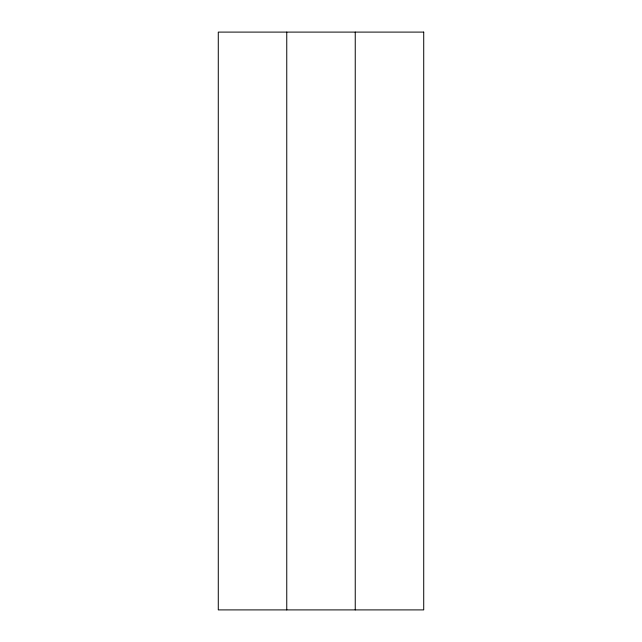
<?xml version="1.0" encoding="UTF-8"?>
<svg xmlns="http://www.w3.org/2000/svg" width="642" height="642" viewBox="0 0 642 642"><rect width="100%" height="100%" fill="white"/><g stroke="black" fill="none" stroke-linecap="round" stroke-linejoin="round"><path stroke-width="0.96" d="M355.243 32.1L355.243 609.9M286.757 32.1L286.757 609.9M423.72 32.1L218.28 32.1L218.28 609.9L423.72 609.9L423.72 32.1"/></g></svg>
